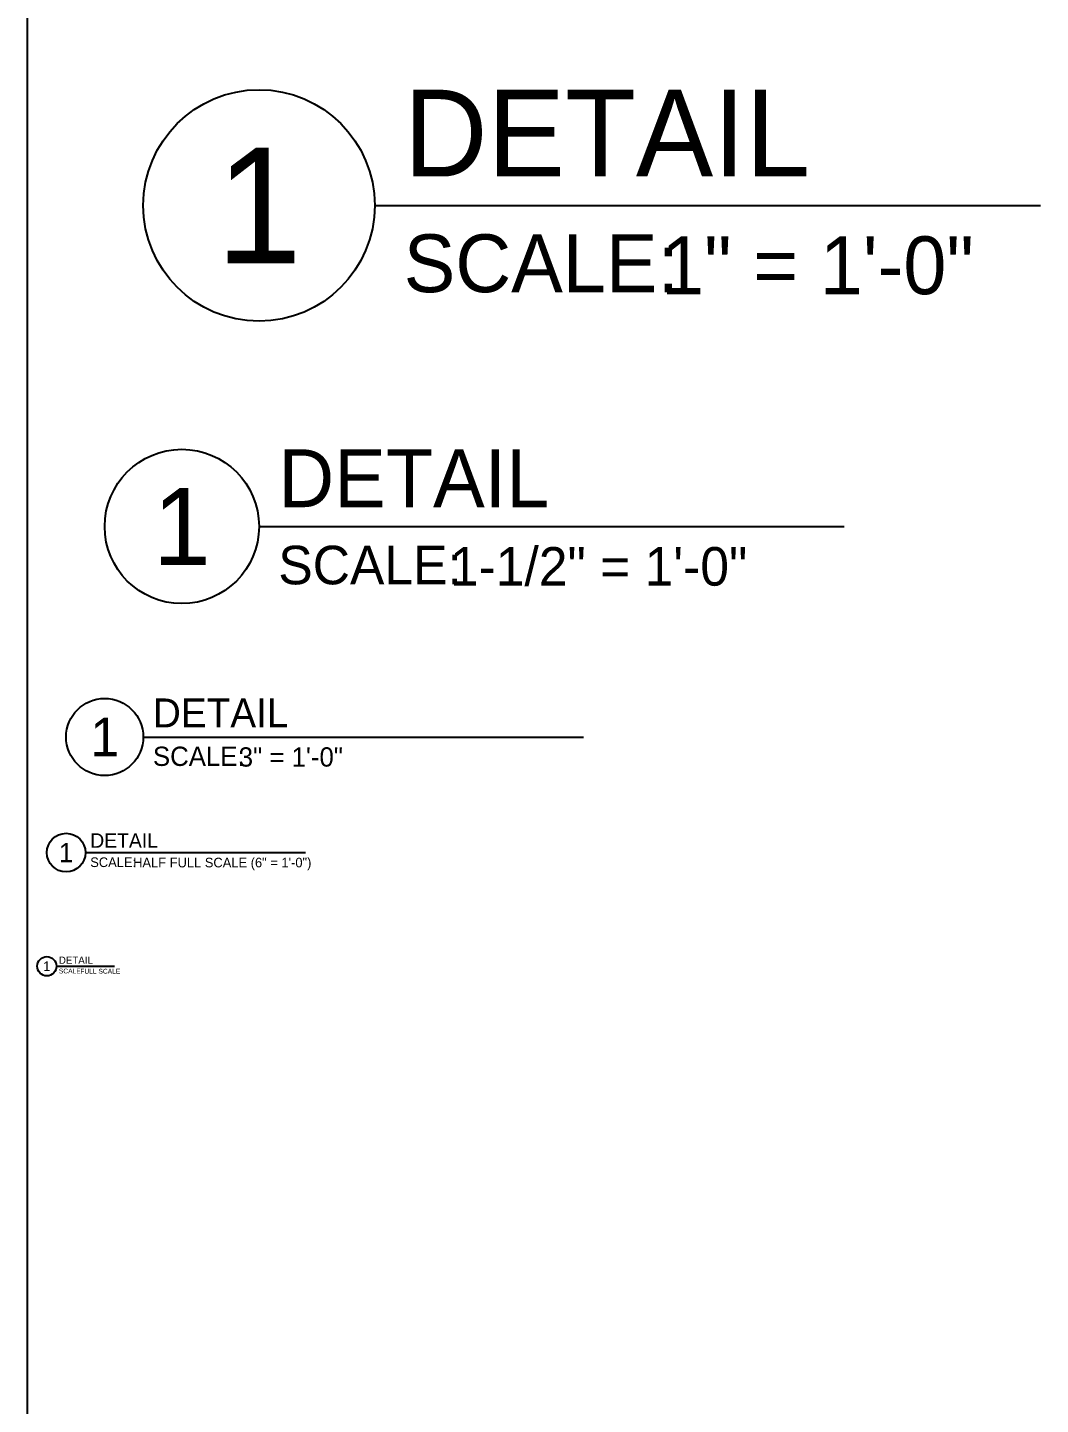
# Model space of a CAD drawing. Header units: inches. Extents: x -415 to 14109, y -1276 to 3235.
# Drawn here: x 427.02 to 453.27, y -1206.93 to -1171.24 of the extents above; entities that cross this region are included whole.
import ezdxf
from ezdxf.enums import TextEntityAlignment as Align

# ---------------------------------------------------------------- set-up
doc = ezdxf.new("R2010")
doc.units = ezdxf.units.IN
doc.header["$MEASUREMENT"] = 0
doc.layers.add('L-ANNO-TTLB', color=7, linetype='Continuous')
doc.layers.add('L-TTLB', color=7, linetype='Continuous')
doc.styles.add('TEXT-PAPER 1-8', font='', dxfattribs={"height": 0.125})
doc.styles.get('TEXT-PAPER 1-8').set_extended_font_data('Avenir LT Std 55 Roman')

# ---------------------------------------------------------------- blocks, each defined once
blk = doc.blocks.new('*U65')
blk.add_line((0.75, 0.5), (2.1879, 0.5))
blk.add_circle((0.5, 0.5), 0.25)
at = {"color": 4, "insert": (0.8125, 0.4375), "char_height": 0.125, "width": 0.440063, "attachment_point": 1, "style": 'TEXT-PAPER 1-8'}
blk.add_mtext('SCALE:', dxfattribs=at)
at = {"color": 4, "style": 'TEXT-PAPER 1-8'}
for tag, p, height in [('DETAIL', (0.8125, 0.5625), 0.1875), ('SCALE', (1.3685, 0.3082), 0.125)]:
    blk.add_attdef(tag, p, '', height=height, dxfattribs=at)
blk.add_attdef('#', text='', height=0.25, dxfattribs=at).set_placement((0.5, 0.5), align=Align.MIDDLE_CENTER)
blk = doc.blocks.new('*U66')
blk.add_line((0.75, 0.5), (3.6032, 0.5))
blk.add_circle((0.5, 0.5), 0.25)
at = {"color": 4, "insert": (0.8125, 0.4375), "char_height": 0.125, "width": 0.440063, "attachment_point": 1, "style": 'TEXT-PAPER 1-8'}
blk.add_mtext('SCALE:', dxfattribs=at)
at = {"color": 4, "style": 'TEXT-PAPER 1-8'}
for tag, p, height in [('DETAIL', (0.8125, 0.5625), 0.1875), ('SCALE', (1.3685, 0.3082), 0.125)]:
    blk.add_attdef(tag, p, '', height=height, dxfattribs=at)
blk.add_attdef('#', text='', height=0.25, dxfattribs=at).set_placement((0.5, 0.5), align=Align.MIDDLE_CENTER)
blk = doc.blocks.new('*U68')
blk.add_line((0.75, 0.5), (2.6455, 0.5))
blk.add_circle((0.5, 0.5), 0.25)
at = {"color": 4, "insert": (0.8125, 0.4375), "char_height": 0.125, "width": 0.440063, "attachment_point": 1, "style": 'TEXT-PAPER 1-8'}
blk.add_mtext('SCALE:', dxfattribs=at)
at = {"color": 4, "style": 'TEXT-PAPER 1-8'}
for tag, p, height in [('DETAIL', (0.8125, 0.5625), 0.1875), ('SCALE', (1.3685, 0.3082), 0.125)]:
    blk.add_attdef(tag, p, '', height=height, dxfattribs=at)
blk.add_attdef('#', text='', height=0.25, dxfattribs=at).set_placement((0.5, 0.5), align=Align.MIDDLE_CENTER)
blk = doc.blocks.new('*U67')
blk.add_line((0.75, 0.5), (2.25, 0.5))
blk.add_circle((0.5, 0.5), 0.25)
at = {"color": 4, "insert": (0.813, 0.438), "char_height": 0.125, "width": 0.44006, "attachment_point": 1, "style": 'TEXT-PAPER 1-8'}
blk.add_mtext('SCALE:', dxfattribs=at)
at = {"color": 4, "style": 'TEXT-PAPER 1-8'}
for tag, p, height in [('DETAIL', (0.813, 0.562), 0.188), ('SCALE', (1.368, 0.308), 0.125)]:
    blk.add_attdef(tag, p, '', height=height, dxfattribs=at)
blk.add_attdef('#', text='', height=0.25, dxfattribs=at).set_placement((0.5, 0.5), align=Align.MIDDLE_CENTER)

msp = doc.modelspace()

# ---------------------------------------------------------------- linework, layer by layer
at = {"layer": 'L-TTLB'}
msp.add_lwpolyline([(427.01781, -1242.6281), (427.01781, -192.01982)], dxfattribs=at)

# ---------------------------------------------------------------- block references
at = {"layer": 'L-ANNO-TTLB'}
for name, p, xscale, yscale, zscale, values in [('*U65', (427.01781, -1181.84991), 12, 12, 12, {'DETAIL': 'DETAIL', '#': '1', 'SCALE': '1" = 1\'-0"'}), ('*U68', (427.01781, -1188.17245), 8, 8, 8, {'DETAIL': 'DETAIL', '#': '1', 'SCALE': '1-1/2" = 1\'-0"'}), ('*U66', (427.01781, -1191.63048), 4, 4, 4, {'DETAIL': 'DETAIL', '#': '1', 'SCALE': '3" = 1\'-0"'}), ('*U66', (427.01781, -1193.62653), 2, 2, 2, {'DETAIL': 'DETAIL', '#': '1', 'SCALE': 'HALF FULL SCALE (6" = 1\'-0")'})]:
    msp.add_blockref(name, p, dxfattribs=dict(at, xscale=xscale, yscale=yscale, zscale=zscale)).add_auto_attribs(values)
msp.add_blockref('*U67', (427.01781, -1196.07256), dxfattribs=at).add_auto_attribs({'DETAIL': 'DETAIL', '#': '1', 'SCALE': 'FULL SCALE'})

doc.saveas('drawing.dxf')
